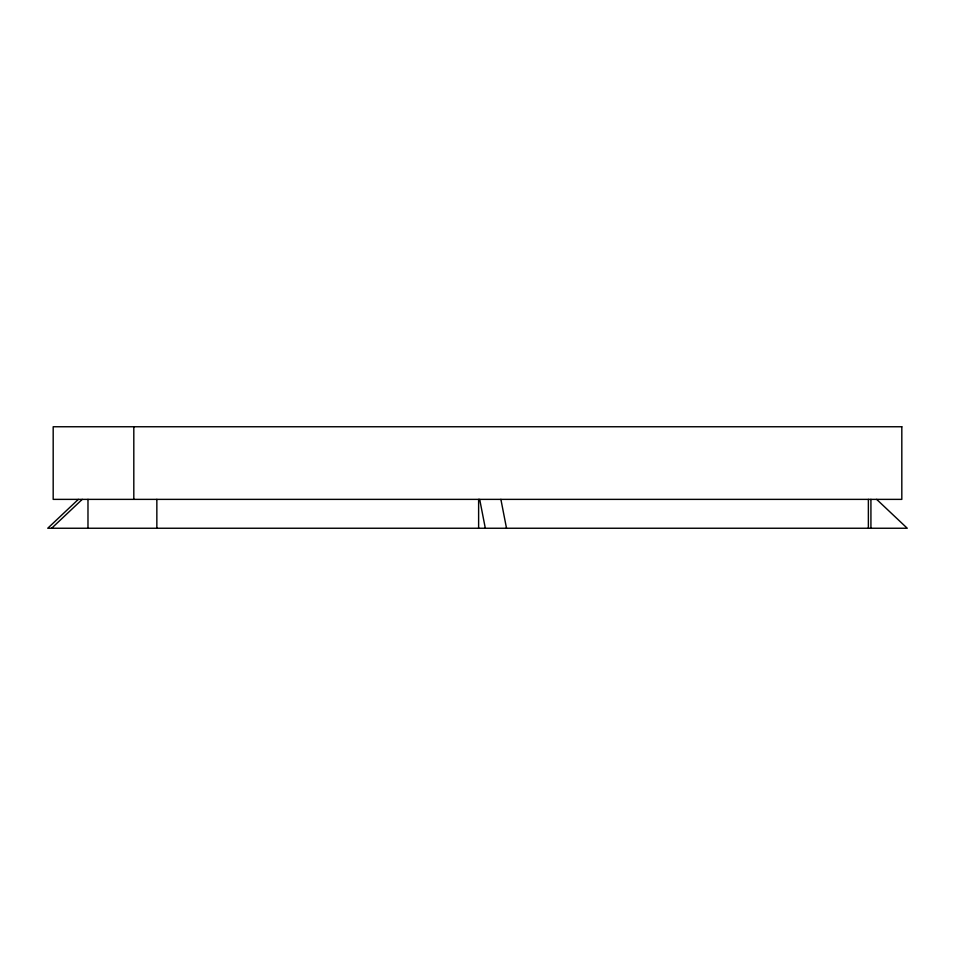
<?xml version="1.0" encoding="UTF-8"?>
<svg xmlns="http://www.w3.org/2000/svg" width="955" height="955" viewBox="0 0 955 955"><rect width="100%" height="100%" fill="white"/><g stroke="black" fill="none" stroke-linecap="round" stroke-linejoin="round"><path stroke-width="1.43" d="M78.346 499.37L47.75 528.246L907.25 528.246L876.654 499.37M51.654 528.246L82.249 499.37M500.886 499.37L506.52 528.246M479.685 499.37L485.319 528.246M870.924 499.37L870.924 528.246M868.37 499.37L868.37 528.246M478.622 499.37L478.622 528.246M156.847 499.37L156.847 528.246M133.807 426.754L133.807 499.37M87.979 499.37L87.979 528.246M901.818 426.754L53.182 426.754L53.182 499.37L901.818 499.37L901.818 426.754"/></g></svg>
